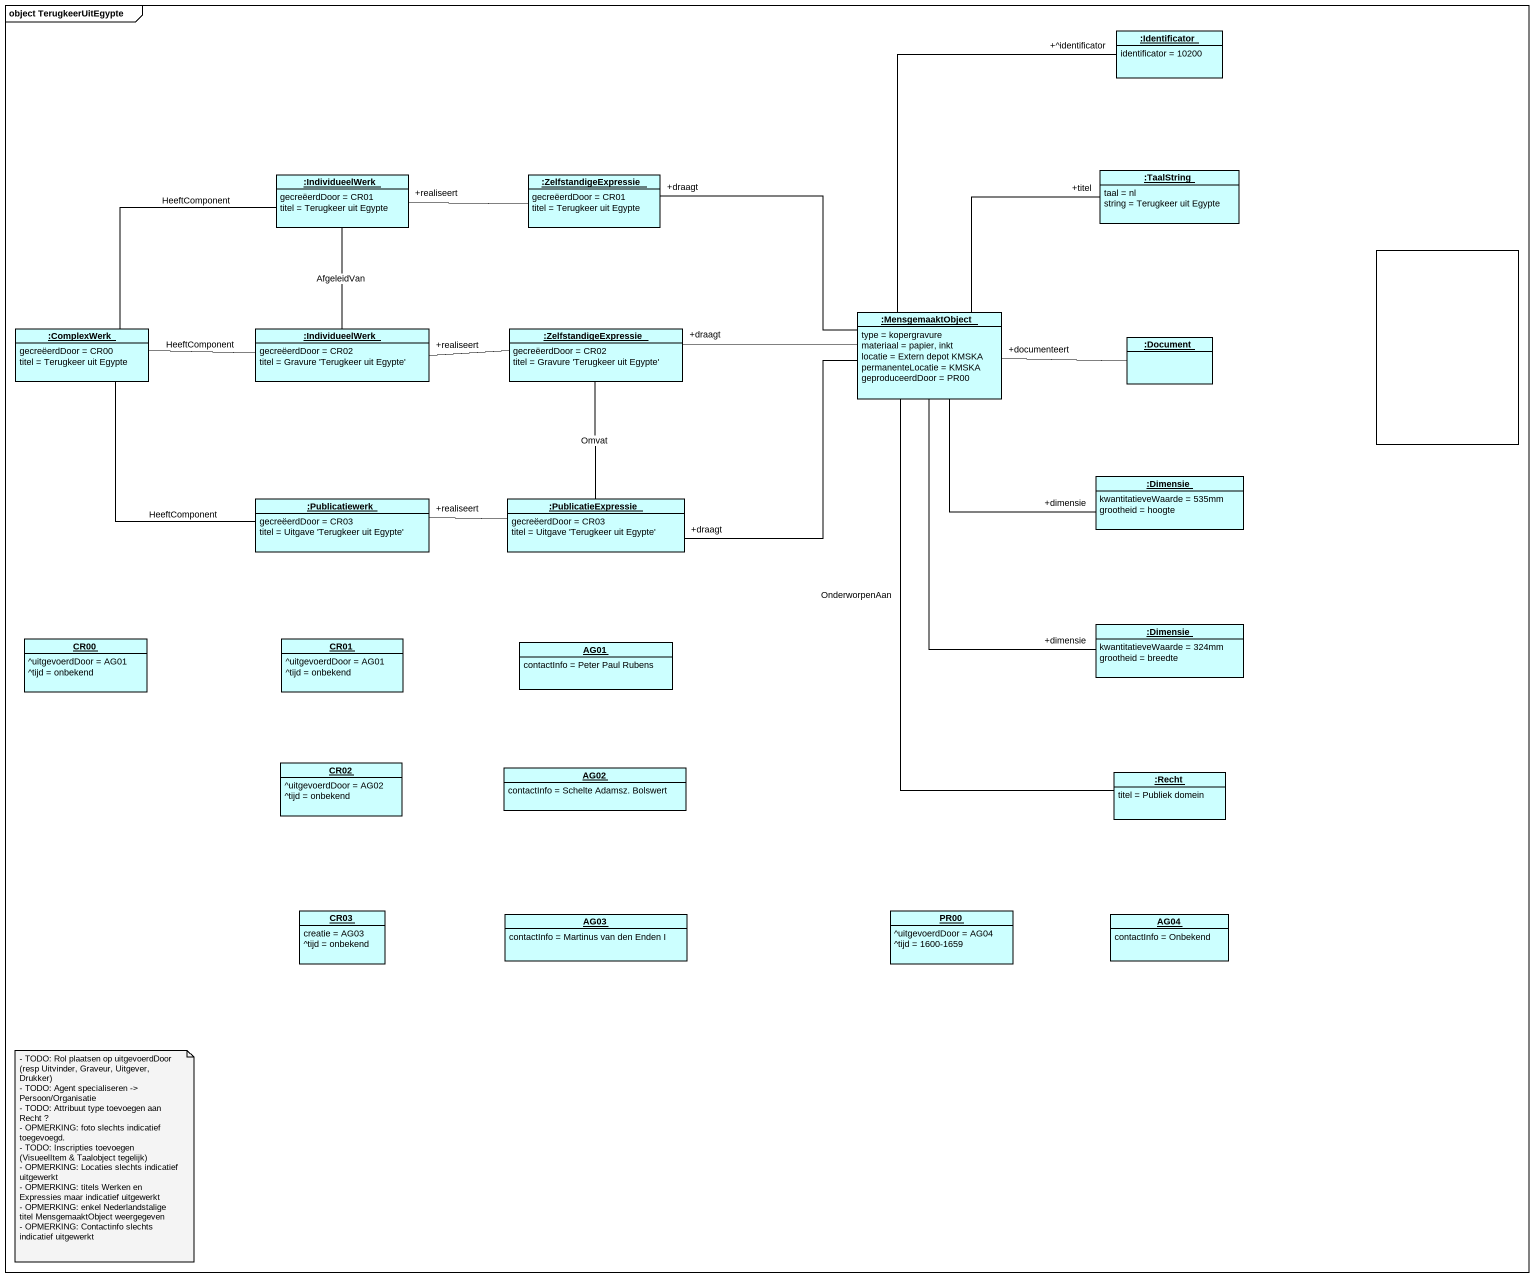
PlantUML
@startuml
mainframe object TerugkeerUitEgypte
allowmixing
hide circle
hide empty members
object ":Identificator" as Identificator #CCFFFF {
  identificator = 10200
}
object ":IndividueelWerk" as IndividueelWerk #CCFFFF {
  gecreëerdDoor = CR01
  titel = Terugkeer uit Egypte
}
object ":ZelfstandigeExpressie" as ZelfstandigeExpressie #CCFFFF {
  gecreëerdDoor = CR01
  titel = Terugkeer uit Egypte
}
object ":TaalString" as TaalString #CCFFFF {
  taal = nl
  string = Terugkeer uit Egypte
}
rectangle " " as rectangle1
object ":ComplexWerk" as ComplexWerk #CCFFFF {
  gecreëerdDoor = CR00
  titel = Terugkeer uit Egypte
}
object ":IndividueelWerk" as IndividueelWerk_2 #CCFFFF {
  gecreëerdDoor = CR02
  titel = Gravure 'Terugkeer uit Egypte'
}
object ":ZelfstandigeExpressie" as ZelfstandigeExpressie_2 #CCFFFF {
  gecreëerdDoor = CR02
  titel = Gravure 'Terugkeer uit Egypte'
}
object ":MensgemaaktObject" as MensgemaaktObject #CCFFFF {
  type = kopergravure
  materiaal = papier, inkt
  locatie = Extern depot KMSKA
  permanenteLocatie = KMSKA
  geproduceerdDoor = PR00
}
object ":Document" as Document #CCFFFF
object ":Dimensie" as Dimensie #CCFFFF {
  kwantitatieveWaarde = 535mm
  grootheid = hoogte
}
object ":Publicatiewerk" as Publicatiewerk #CCFFFF {
  gecreëerdDoor = CR03
  titel = Uitgave 'Terugkeer uit Egypte'
}
object ":PublicatieExpressie" as PublicatieExpressie #CCFFFF {
  gecreëerdDoor = CR03
  titel = Uitgave 'Terugkeer uit Egypte'
}
object CR00 #CCFFFF {
  ^uitgevoerdDoor = AG01
  ^tijd = onbekend
}
object CR01 #CCFFFF {
  ^uitgevoerdDoor = AG01
  ^tijd = onbekend
}
object ":Dimensie" as Dimensie_2 #CCFFFF {
  kwantitatieveWaarde = 324mm
  grootheid = breedte
}
object AG01 #CCFFFF {
  contactInfo = Peter Paul Rubens
}
object CR02 #CCFFFF {
  ^uitgevoerdDoor = AG02
  ^tijd = onbekend
}
object AG02 #CCFFFF {
  contactInfo = Schelte Adamsz. Bolswert
}
object ":Recht" as Recht #CCFFFF {
  titel = Publiek domein
}
object CR03 #CCFFFF {
  creatie = AG03
  ^tijd = onbekend
}
object AG03 #CCFFFF {
  contactInfo = Martinus van den Enden I
}
object PR00 #CCFFFF {
  ^uitgevoerdDoor = AG04
  ^tijd = 1600-1659
}
object AG04 #CCFFFF {
  contactInfo = Onbekend
}
IndividueelWerk "+realiseert" -right- ZelfstandigeExpressie
ComplexWerk -right- IndividueelWerk : HeeftComponent
ComplexWerk -right- IndividueelWerk_2 : HeeftComponent
ComplexWerk -- Publicatiewerk : HeeftComponent
IndividueelWerk_2 -up- IndividueelWerk : AfgeleidVan
IndividueelWerk_2 "+realiseert" -right- ZelfstandigeExpressie_2
ZelfstandigeExpressie_2 "+draagt" -right- MensgemaaktObject
MensgemaaktObject -up- "+^identificator" Identificator
MensgemaaktObject -left- "+draagt" ZelfstandigeExpressie
MensgemaaktObject -up- "+titel" TaalString
MensgemaaktObject -- "+dimensie" Dimensie
MensgemaaktObject -- "+dimensie" Dimensie_2
MensgemaaktObject -- Recht : OnderworpenAan
Document -left- "+documenteert" MensgemaaktObject
Publicatiewerk "+realiseert" -right- PublicatieExpressie
PublicatieExpressie -up- ZelfstandigeExpressie_2 : Omvat
PublicatieExpressie "+draagt" -right- MensgemaaktObject
note as N1
  - TODO: Rol plaatsen op uitgevoerdDoor (resp Uitvinder, Graveur, Uitgever, Drukker)
  - TODO: Agent specialiseren -> Persoon/Organisatie
  - TODO: Attribuut type toevoegen aan Recht ?
  - OPMERKING: foto slechts indicatief toegevoegd.
  - TODO: Inscripties toevoegen (VisueelItem & Taalobject tegelijk)
  - OPMERKING: Locaties slechts indicatief uitgewerkt
  - OPMERKING: titels Werken en Expressies maar indicatief uitgewerkt
  - OPMERKING: enkel Nederlandstalige titel MensgemaaktObject weergegeven
  - OPMERKING: Contactinfo slechts indicatief uitgewerkt
end note
@enduml
